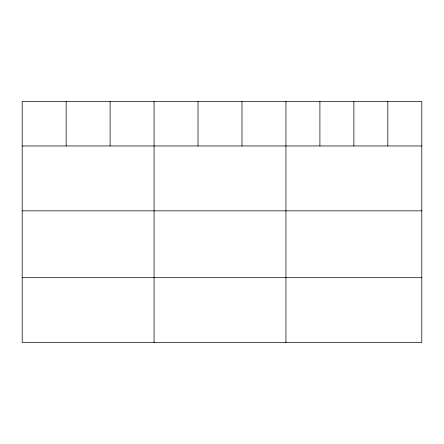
<?xml version="1.0" encoding="UTF-8"?>
<svg xmlns="http://www.w3.org/2000/svg" width="444" height="444" viewBox="0 0 444 444"><rect width="100%" height="100%" fill="white"/><g stroke="black" fill="none" stroke-linecap="round" stroke-linejoin="round"><path stroke-width="0.67" d="M421.8 145.965L421.8 342.568L22.2 342.568L22.2 101.432L421.8 101.432L421.8 145.965L22.2 145.965M22.2 210.845L421.8 210.845M22.2 277.689L421.8 277.689M387.834 101.432L387.834 145.965M353.868 101.432L353.868 145.965M319.902 101.432L319.902 145.965M285.936 101.432L285.936 342.568M241.98 101.432L241.98 145.965M198.024 101.432L198.024 145.965M154.068 101.432L154.068 342.568M110.112 101.432L110.112 145.965M66.156 101.432L66.156 145.965"/></g></svg>
